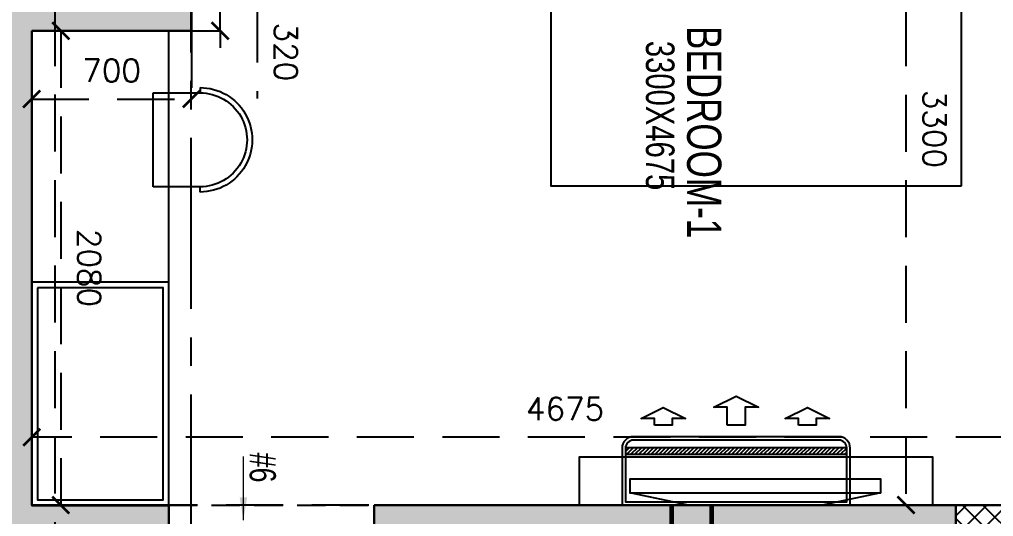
# Model space of a CAD drawing. Header units: millimetres. Extents: x -414464 to 1686, y -90036 to 108605.
# Drawn here: x -107994 to -103724, y -85735 to -83554 of the extents above; entities that cross this region are included whole.
import ezdxf

# ---------------------------------------------------------------- set-up
doc = ezdxf.new("R2010")
doc.units = ezdxf.units.MM
doc.header["$LTSCALE"] = 1000
doc.header["$MEASUREMENT"] = 0
for name, pattern in [('$1$AUDIT_D_120904163729-0', [0]), ('$36$HIDDEN', [0.375, 0.25, -0.125]), ('3BHK-A$1$AUDIT_D_120904163729-0', [0]), ('3BHK-A$1$DASHED', [0.75, 0.5, -0.25]), ('3BHK-A$1$HIDDEN', [0.375, 0.25, -0.125]), ('3BHK-A$1$PHANTOM2', [1.25, 0.625, -0.125, 0.125, -0.125, 0.125, -0.125]), ('AUDIT_D_120904163729-0', [0]), ('T8(T9 IS SIMILAR) - DIMENSION & TEXTING$1$HIDDEN', [0.375, 0.25, -0.125]), ('T8(T9 IS SIMILAR)$1$$0$HIDDEN', [0.375, 0.25, -0.125]), ('T8_REFUGE COLUMNS$1$CENTER2', [1.125, 0.75, -0.125, 0.125, -0.125])]:
    doc.linetypes.add(name, pattern=pattern)
doc.layers.get('0').update_dxf_attribs({"linetype": 'AUDIT_D_120904163729-0'})
for name, color, linetype in [('$0$A-HATCH -160', 251, '$1$AUDIT_D_120904163729-0'), ('$21$A-DIMENSIONS', 2, '$36$HIDDEN'), ('3BHK-A$1$a-furniture', 8, 'Continuous'), ('3BHK-A$1$A-HATCH -160', 251, '3BHK-A$1$AUDIT_D_120904163729-0'), ('3BHK-A$1$A-INDOOR UNIT', 30, 'Continuous'), ('3BHK-A$1$CUT-OUT', 49, 'Continuous'), ('a-rcc', 3, 'Continuous'), ('T8(T9 IS SIMILAR) - DIMENSION & TEXTING$1$A-DIMENSIONS', 2, 'T8(T9 IS SIMILAR) - DIMENSION & TEXTING$1$HIDDEN'), ('T8(T9 IS SIMILAR)$1$$6$a-beam 2', 50, 'Continuous'), ('T8(T9 IS SIMILAR)$1$S-BEAM', 20, 'T8(T9 IS SIMILAR)$1$$0$HIDDEN'), ('T8_REFUGE COLUMNS$1$A-CENTERLINE', 193, 'T8_REFUGE COLUMNS$1$CENTER2'), ('T8_TYPICAL COLUMNS$1$A-RCC COLS', 3, 'Continuous')]:
    doc.layers.add(name, color=color, linetype=linetype)
for name, color, linetype, lineweight in [('3BHK-A$1$A-AC DRAIN PIPE', 94, 'Continuous', 18), ('3BHK-A$1$A-AC PIPE', 151, 'Continuous', 20), ('3BHK-A$1$A-WALL- 160', 6, 'Continuous', 30), ('T8(T9 IS SIMILAR) - DIMENSION & TEXTING$1$a-Text', 4, 'Continuous', 0), ('T8(T9 IS SIMILAR) - DIMENSION & TEXTING$1$a-TEXT -R SIZE', 4, 'Continuous', 0), ('T8(T9 IS SIMILAR) - DIMENSION & TEXTING$1$R0-18-10-2014-T1-1st Podium Floor Plan$0$Text', 2, 'Continuous', 0), ('T8(T9 IS SIMILAR)$1$D&W', 8, 'Continuous', 25)]:
    doc.layers.add(name, color=color, linetype=linetype, lineweight=lineweight)
doc.styles.add('T8(T9 IS SIMILAR) - DIMENSION & TEXTING$1$ARIAL ARROW', font='swisscl.ttf')
doc.styles.add('T8(T9 IS SIMILAR) - DIMENSION & TEXTING$1$Romans 1', font='romans.shx', dxfattribs={"height": 100})
doc.styles.add('T8(T9 IS SIMILAR) - DIMENSION & TEXTING$1$Tahoma', font='tahoma.ttf')
doc.dimstyles.new('T8(T9 IS SIMILAR) - DIMENSION & TEXTING$1$ALPINE S', dxfattribs={"dimscale": 0, "dimtxt": 100, "dimasz": 75, "dimexe": 0, "dimexo": 0, "dimgap": 75, "dimtad": 1, "dimdec": 0, "dimzin": 0, "dimdsep": 46, "dimtxsty": 'T8(T9 IS SIMILAR) - DIMENSION & TEXTING$1$Romans 1', "dimblk": 'T8(T9 IS SIMILAR) - DIMENSION & TEXTING$1$_ArchTick', "dimcen": 0.09, "dimclrd": 256, "dimclre": 256, "dimclrt": 7, "dimadec": 0, "dimazin": 0, "dimtfac": 1, "dimtdec": 0, "dimtofl": 0, "dimtmove": 1, "dimatfit": 0, "dimldrblk": 'T8(T9 IS SIMILAR) - DIMENSION & TEXTING$1$_Open90', "dimfxl": 1, "dimtolj": 1, "dimtzin": 0, "dimarcsym": 0})
doc.dimstyles.new('T8(T9 IS SIMILAR) - DIMENSION & TEXTING$1$SAMATA STD', dxfattribs={"dimtxt": 100, "dimasz": 50, "dimexe": 50, "dimexo": 50, "dimgap": 10, "dimtad": 0, "dimdec": 0, "dimrnd": 5, "dimzin": 0, "dimdsep": 46, "dimtxsty": 'T8(T9 IS SIMILAR) - DIMENSION & TEXTING$1$Tahoma', "dimblk": 'T8(T9 IS SIMILAR) - DIMENSION & TEXTING$1$_Origin2', "dimcen": -50, "dimdle": 50, "dimclrd": 7, "dimclre": 7, "dimclrt": 7, "dimadec": 0, "dimazin": 0, "dimtfac": 1, "dimtdec": 0, "dimtmove": 1, "dimatfit": 3, "dimfxl": 150, "dimtfill": 1, "dimtolj": 1, "dimtzin": 0, "dimlwd": -1, "dimlwe": -1, "dimarcsym": 0})

# ---------------------------------------------------------------- blocks, each defined once
blk = doc.blocks.new('T8_REFUGE COLUMNS')
at = {"layer": 'T8_REFUGE COLUMNS$1$A-CENTERLINE'}
blk.add_line((1229551.2, -5714049.9), (1182156.9, -5714049.9), dxfattribs=at)
blk = doc.blocks.new('T8_TYPICAL COLUMNS')
at = {"layer": 'T8_TYPICAL COLUMNS$1$A-RCC COLS', "linetype": 'ByBlock'}
blk.add_blockref('T8_REFUGE COLUMNS', (0, 0), dxfattribs=at)
blk = doc.blocks.new('3BHK-A$1$A$C7BF77BFD')
at = {"layer": '3BHK-A$1$a-furniture'}
for p, q in [((-300, 1078.1), (-246.9, 1328.1)), ((-300, 1078.1), (-300, 478.1)), ((-246.9, 228.1), (-300, 478.1))]:
    blk.add_line(p, q, dxfattribs=at)
for points in [[(-300, 1550), (-300, 0), (-90, 0), (-90, 1550)], [(-246.9, 228.1), (-186.9, 228.1), (-186.9, 1328.1), (-246.9, 1328.1)]]:
    blk.add_lwpolyline(points, close=True, dxfattribs=at)
blk = doc.blocks.new('3BHK-A$1$A$C50024E40')
for p, q in [((0, 0), (0, -225)), ((450, 0), (0, 0)), ((450, -225), (450, 0)), ((-25, -225), (0, -225)), ((475, -225), (450, -225))]:
    blk.add_line(p, q)
for major_axis in [(-176.8, 176.8), (-159.1, 159.1)]:
    blk.add_ellipse((225, -225), major_axis=major_axis, ratio=1, start_param=0.785398, end_param=3.926991)
blk = doc.blocks.new('3BHK-A$1$1.5tr')
at = {"layer": '3BHK-A$1$A-INDOOR UNIT'}
h = blk.add_hatch(dxfattribs=at)
h.set_pattern_fill('ANSI31', color=3, scale=100, style=0)
h.paths.add_polyline_path([(222.8, 485), (251, 485), (251, -485), (222.8, -485)])
for points in [[(300, 450), (300, -450, -0.414214), (250, -500), (0, -500), (0, 500), (250, 500, -0.414214)], [(285, 450), (285, -450, -0.414214), (250, -485), (15, -485), (15, 485), (250, 485, -0.414214)]]:
    blk.add_lwpolyline(points, format="xyb", close=True, dxfattribs=at)
at = {"layer": '3BHK-A$1$A-INDOOR UNIT', "color": 3}
blk.add_lwpolyline([(222.8, 485), (251, 485), (251, -485), (222.8, -485)], close=True, dxfattribs=at)
at = {"layer": '3BHK-A$1$A-INDOOR UNIT', "color": 0, "ltscale": 300}
for points in [[(350.5, 273.3), (379.7, 273.3), (379.7, 214.8), (428.5, 312.3), (379.7, 409.8), (379.7, 351.3), (350.5, 351.3)], [(350.5, -39), (429.7, -39), (429.7, -97.5), (478.5, 0), (429.7, 97.5), (429.7, 39), (350.5, 39)], [(350.5, -358.3), (379.7, -358.3), (379.7, -416.8), (428.5, -319.3), (379.7, -221.8), (379.7, -280.3), (350.5, -280.3)]]:
    blk.add_lwpolyline(points, close=True, dxfattribs=at)
blk = doc.blocks.new('3BHK-A$1$A$C14560F67')
at = {"layer": '3BHK-A$1$a-furniture'}
blk.add_line((0.5652, -0.3989, 0), (0.5652, -1.831, 0), dxfattribs=at)
blk.add_line((0.5652, -0.3989, 0), (0.5652, -1.831, 0), dxfattribs=at)
at = {"layer": '3BHK-A$1$a-furniture', "extrusion": (-5.35108e-08, -9.26804e-08, 1)}
for points in [[(0.4, -0.3989), (0, -0.3989), (0, 0.0011), (0.4, 0.0011)], [(0.4, -0.3989), (0, -0.3989), (0, 0.0011), (0.4, 0.0011)], [(0.15, -0.3989), (0, -0.3989), (0, -2.1989), (0.15, -2.1989)], [(1.9, -2.1989), (0.15, -2.1989), (0.15, -0.3989), (1.9, -0.3989)], [(1.9, -2.1989), (0.15, -2.1989), (0.15, -0.3989), (1.9, -0.3989)], [(0.4738, -0.604), (0.1988, -0.604), (0.1988, -1.129), (0.4738, -1.129)], [(0.4738, -0.604), (0.1988, -0.604), (0.1988, -1.129), (0.4738, -1.129)], [(0.4738, -1.9938), (0.1988, -1.9938), (0.1988, -1.4688), (0.4738, -1.4688)], [(0.4738, -1.9938), (0.1988, -1.9938), (0.1988, -1.4688), (0.4738, -1.4688)], [(0.5652, -1.831), (0.9332, -2.1989), (0.9332, -1.831)], [(0.5652, -1.831), (0.9332, -2.1989), (0.9332, -1.831)]]:
    blk.add_lwpolyline(points, close=True, dxfattribs=at)
at = {"layer": '3BHK-A$1$a-furniture', "extrusion": (-5.35108e-08, 9.26804e-08, 1), "elevation": 0}
blk.add_lwpolyline([(0.4, -2.1989), (0, -2.1989), (0, -2.5989), (0.4, -2.5989)], close=True, dxfattribs=at)
blk = doc.blocks.new('3BHK-A')
at = {"layer": '3BHK-A$1$A-HATCH -160', "linetype": 'ByBlock'}
h = blk.add_hatch(dxfattribs=at)
h.set_pattern_fill('ZIGZAG', color=256, scale=250)
h.set_pattern_definition([(9e-15, (1e-08, 0), (31.25, 31.25), [31.25, -31.25]), (90, (31.25, 0), (-31.25, 31.25), [31.25, -31.25])])
h.paths.add_polyline_path([(1185182.8, -5714749.5), (1186532.7, -5714749.5), (1186532.7, -5714149.5), (1186632.7, -5714149.5), (1186632.7, -5714749.5), (1188712.7, -5714749.5), (1188712.7, -5714049.5), (1189032.5, -5714049.5), (1189032.5, -5714149.5), (1188812.7, -5714149.5), (1188812.7, -5715449.5), (1189032.5, -5715449.5), (1189032.5, -5715549.5), (1188712.7, -5715549.5), (1188712.7, -5714849.5), (1186632.7, -5714849.5), (1186632.7, -5715664.5), (1186532.7, -5715664.5), (1186532.7, -5714849.5), (1185182.8, -5714849.5)])
h.paths.add_polyline_path([(1185182.8, -5713249.5), (1185782.7, -5713249.5), (1185782.7, -5713149.5), (1185182.8, -5713149.5)])
h.paths.add_polyline_path([(1186532.7, -5710699.5), (1186632.7, -5710699.5), (1186632.7, -5713249.5), (1186532.7, -5713249.5)])
h.paths.add_polyline_path([(1186532.7, -5717399.5), (1186632.7, -5717399.5), (1186632.7, -5716414.5), (1186532.7, -5716414.5)])
h.paths.add_polyline_path([(1194902.2, -5715375), (1194082.3, -5715375), (1194082.3, -5715475), (1194902.2, -5715475)])
h.paths.add_polyline_path([(1195782.2, -5715375), (1196682.2, -5715375), (1196682.2, -5715475), (1195782.2, -5715475)])
h.paths.add_polyline_path([(1194132.5, -5714149.9), (1196532.4, -5714149.9), (1196532.4, -5714049.9), (1194132.5, -5714049.9)])
h.paths.add_polyline_path([(1197432.4, -5711800.2), (1197532.4, -5711800.2), (1197532.4, -5714149.9), (1197432.4, -5714149.9)])
h.paths.add_polyline_path([(1198282.4, -5714149.9), (1198958.7, -5714149.9), (1198958.7, -5714049.9), (1198282.4, -5714049.9)])
h.paths.add_polyline_path([(1196871.9, -5720208.6), (1196082.2, -5720209.7), (1196082.3, -5720109.7), (1196082.2, -5720109.7), (1196182.2, -5720109.7), (1196871.9, -5720108.6)])
h.paths.add_polyline_path([(1193397.2, -5709939.9), (1193882.3, -5709939.6), (1193882.3, -5710040.1), (1193397.3, -5710040.1)])
h.paths.add_polyline_path([(1186632.7, -5708554.7), (1187192.3, -5708554.8), (1187192.3, -5708654.7), (1186632.7, -5708654.7)])
h.paths.add_polyline_path([(1194182.3, -5715724), (1194082.3, -5715724), (1194082.3, -5715474), (1194182.3, -5715474)])
h = blk.add_hatch(dxfattribs=at)
h.set_pattern_fill('ANSI37', color=256, scale=500)
h.set_pattern_definition([(45, (-0.65, 1286.84), (-44.1941738, 44.1941738), []), (135, (-0.65, 1286.84), (-44.1941738, -44.1941738), [])])
h.paths.add_polyline_path([(1186432.8, -5709298.6), (1186632.7, -5709298.6), (1186632.7, -5710698.5), (1186432.9, -5710698.5)])
at = {"layer": '3BHK-A$1$A-AC DRAIN PIPE', "linetype": '3BHK-A$1$PHANTOM2', "ltscale": 0.1, "const_width": 20, "elevation": 0.3}
blk.add_lwpolyline([(1185713.8, -5710343.9), (1185713.8, -5711768.7), (1186632.6, -5711768.7)], dxfattribs=at)
at = {"layer": '3BHK-A$1$A-AC PIPE', "linetype": '3BHK-A$1$DASHED', "ltscale": 0.1, "const_width": 20, "elevation": 0}
blk.add_lwpolyline([(1185320.8, -5710743.7), (1185320.8, -5711943.7), (1186632.7, -5711943.7)], dxfattribs=at)
at = {"layer": '3BHK-A$1$a-furniture'}
blk.add_line((1186631, -5714148.4, 0), (1188713.4, -5714148.4, 0), dxfattribs=at)
at = {"layer": '3BHK-A$1$a-furniture', "extrusion": (-3.77334e-05, -0.000376539, 1)}
blk.add_line((1187610.3, -5714148.5, 0), (1187610.3, -5714748.5, 0), dxfattribs=at)
at = {"layer": '3BHK-A$1$a-furniture', "elevation": 0}
for points in [[(1187610.3, -5714748.4), (1186630.9, -5714748.4), (1186631, -5714148.4), (1187610.3, -5714148.4)], [(1187585.3, -5714723.4), (1186655.9, -5714723.4), (1186656, -5714173.4), (1187585.3, -5714173.4)]]:
    blk.add_lwpolyline(points, close=True, dxfattribs=at)
at = {"layer": '3BHK-A$1$A-WALL- 160', "linetype": 'ByBlock'}
for p, q in [((1186632.7, -5710698.5), (1186632.7, -5709298.6)), ((1186632.7, -5710698.5, 0), (1186132.8, -5710698.5, 0)), ((1186632.7, -5713248.5, 0), (1186632.7, -5710698.5, 0)), ((1186632.7, -5713248.5, 0), (1186532.7, -5713248.5, 0)), ((1188712.7, -5714748.5, 0), (1188712.7, -5714048.5, 0)), ((1188712.7, -5714048.5, 0), (1189032.5, -5714048.5, 0)), ((1186632.7, -5714148.5, 0), (1186532.7, -5714148.5, 0)), ((1186632.7, -5714148.5, 0), (1186632.7, -5714748.5, 0)), ((1188712.7, -5714748.5, 0), (1186632.7, -5714748.5, 0))]:
    blk.add_line(p, q, dxfattribs=at)
at = {"layer": '3BHK-A$1$CUT-OUT', "linetype": '3BHK-A$1$HIDDEN', "ltscale": 0.5, "elevation": 0}
blk.add_lwpolyline([(1186532.7, -5714148.5), (1186632.7, -5714148.5), (1186632.7, -5713248.5), (1186532.7, -5713248.5)], close=True, dxfattribs=at)
at = {"layer": '3BHK-A$1$a-furniture', "color": 1, "linetype": 'Continuous', "extrusion": (0, 0, -1), "xscale": -1000, "yscale": 1000, "zscale": -1000, "rotation": 180.0014935398141}
blk.add_blockref('3BHK-A$1$A$C14560F67', (-1189933.7, -5712872.6, -0.1), dxfattribs=at)
at = {"layer": '3BHK-A$1$a-furniture', "extrusion": (0.000159308, 0.000512151, -1), "zscale": -1.000000000000011, "rotation": 180.001496266651}
blk.add_blockref('3BHK-A$1$A$C7BF77BFD', (-1186933.4, -5710798, -2736.2), dxfattribs=at)
at = {"layer": '3BHK-A$1$a-furniture', "xscale": 0.915704994238472, "yscale": 0.915704994238472, "zscale": 1199.999999999999, "rotation": 179.9985104255675}
blk.add_blockref('3BHK-A$1$A$C50024E40', (1188441, -5714217.2, 0), dxfattribs=at)
at = {"layer": '3BHK-A$1$A-INDOOR UNIT'}
blk.add_blockref('3BHK-A$1$1.5tr', (1186632.7, -5711661.1, 0), dxfattribs=at)
blk = doc.blocks.new('T8(T9 IS SIMILAR) - DIMENSION & TEXTING$1$_ArchTick')
at = {"color": 0, "linetype": 'ByBlock', "const_width": 0.15}
blk.add_lwpolyline([(-0.5, -0.5), (0.5, 0.5)], dxfattribs=at)
blk = doc.blocks.new('*D1436')
at = {"layer": 'T8(T9 IS SIMILAR) - DIMENSION & TEXTING$1$A-DIMENSIONS', "linetype": 'T8(T9 IS SIMILAR) - DIMENSION & TEXTING$1$HIDDEN', "lineweight": -2, "transparency": 16777216}
for p, q in [((1222611.8, -5710567), (1222611.8, -5710916.6)), ((1225911.9, -5710567), (1225911.9, -5710916.6))]:
    blk.add_line(p, q, dxfattribs=at)
at = {"layer": 'T8(T9 IS SIMILAR) - DIMENSION & TEXTING$1$A-DIMENSIONS', "lineweight": -2, "transparency": 16777216}
blk.add_line((1222611.8, -5710916.6), (1225911.9, -5710916.6), dxfattribs=at)
at = {"layer": 'T8(T9 IS SIMILAR) - DIMENSION & TEXTING$1$A-DIMENSIONS', "linetype": 'ByBlock', "lineweight": -2, "transparency": 16777216, "xscale": 75, "yscale": 75, "zscale": 75, "rotation": 180}
blk.add_blockref('T8(T9 IS SIMILAR) - DIMENSION & TEXTING$1$_ArchTick', (1222611.8, -5710916.6), dxfattribs=at)
at = {"layer": 'T8(T9 IS SIMILAR) - DIMENSION & TEXTING$1$A-DIMENSIONS', "linetype": 'ByBlock', "lineweight": -2, "transparency": 16777216, "xscale": 75, "yscale": 75, "zscale": 75}
blk.add_blockref('T8(T9 IS SIMILAR) - DIMENSION & TEXTING$1$_ArchTick', (1225911.9, -5710916.6), dxfattribs=at)
at = {"layer": 'T8(T9 IS SIMILAR) - DIMENSION & TEXTING$1$A-DIMENSIONS', "color": 7, "linetype": 'ByBlock', "transparency": 16777216, "insert": (1224261.8, -5710791.6), "char_height": 100, "attachment_point": 5, "style": 'T8(T9 IS SIMILAR) - DIMENSION & TEXTING$1$Romans 1'}
blk.add_mtext('\\A1;3300', dxfattribs=at)
blk = doc.blocks.new('T8(T9 IS SIMILAR) - DIMENSION & TEXTING$1$_Open90')
at = {"color": 0, "linetype": 'ByBlock', "lineweight": -2}
for p, q in [((0, 0), (-1, 0)), ((-0.5, 0.5), (0, 0)), ((0, 0), (-0.5, -0.5))]:
    blk.add_line(p, q, dxfattribs=at)
blk = doc.blocks.new('*D1437')
at = {"layer": 'T8(T9 IS SIMILAR) - DIMENSION & TEXTING$1$A-DIMENSIONS', "linetype": 'T8(T9 IS SIMILAR) - DIMENSION & TEXTING$1$HIDDEN', "lineweight": -2, "transparency": 16777216}
for p, q in [((1223831.7, -5714048.7), (1224130.7, -5714048.7)), ((1223831.7, -5714748.7), (1224130.7, -5714748.7))]:
    blk.add_line(p, q, dxfattribs=at)
at = {"layer": 'T8(T9 IS SIMILAR) - DIMENSION & TEXTING$1$A-DIMENSIONS', "lineweight": -2, "transparency": 16777216}
blk.add_line((1224130.7, -5714748.7), (1224130.7, -5714048.7), dxfattribs=at)
at = {"layer": 'T8(T9 IS SIMILAR) - DIMENSION & TEXTING$1$A-DIMENSIONS', "linetype": 'ByBlock', "lineweight": -2, "transparency": 16777216, "xscale": 75, "yscale": 75, "zscale": 75}
for p, rotation in [((1224130.7, -5714048.7), 90), ((1224130.7, -5714748.7), 270)]:
    blk.add_blockref('T8(T9 IS SIMILAR) - DIMENSION & TEXTING$1$_ArchTick', p, dxfattribs=dict(at, rotation=rotation))
at = {"layer": 'T8(T9 IS SIMILAR) - DIMENSION & TEXTING$1$A-DIMENSIONS', "color": 7, "linetype": 'ByBlock', "transparency": 16777216, "insert": (1224005.7, -5714398.7), "char_height": 100, "attachment_point": 5, "rotation": 90, "style": 'T8(T9 IS SIMILAR) - DIMENSION & TEXTING$1$Romans 1'}
blk.add_mtext('\\A1;700', dxfattribs=at)
blk = doc.blocks.new('*D1438')
at = {"layer": 'T8(T9 IS SIMILAR) - DIMENSION & TEXTING$1$A-DIMENSIONS', "lineweight": -2, "transparency": 16777216}
for p, q in [((1223671.9, -5713922.8), (1223720.7, -5713760.3)), ((1223720.7, -5713760.3), (1224127.8, -5713760.3)), ((1223512.1, -5713922.8), (1223437.1, -5713922.8)), ((1223831.7, -5713922.8), (1223512.1, -5713922.8)), ((1223831.7, -5713922.8), (1223906.7, -5713922.8))]:
    blk.add_line(p, q, dxfattribs=at)
at = {"layer": 'T8(T9 IS SIMILAR) - DIMENSION & TEXTING$1$A-DIMENSIONS', "linetype": 'T8(T9 IS SIMILAR) - DIMENSION & TEXTING$1$HIDDEN', "lineweight": -2, "transparency": 16777216}
for p, q in [((1223512.1, -5714048.5), (1223512.1, -5713922.8)), ((1223831.7, -5714048.7), (1223831.7, -5713922.8))]:
    blk.add_line(p, q, dxfattribs=at)
at = {"layer": 'T8(T9 IS SIMILAR) - DIMENSION & TEXTING$1$A-DIMENSIONS', "linetype": 'ByBlock', "lineweight": -2, "transparency": 16777216, "xscale": 75, "yscale": 75, "zscale": 75}
blk.add_blockref('T8(T9 IS SIMILAR) - DIMENSION & TEXTING$1$_ArchTick', (1223512.1, -5713922.8), dxfattribs=at)
at = {"layer": 'T8(T9 IS SIMILAR) - DIMENSION & TEXTING$1$A-DIMENSIONS', "linetype": 'ByBlock', "lineweight": -2, "transparency": 16777216, "xscale": 75, "yscale": 75, "zscale": 75, "rotation": 180}
blk.add_blockref('T8(T9 IS SIMILAR) - DIMENSION & TEXTING$1$_ArchTick', (1223831.7, -5713922.8), dxfattribs=at)
at = {"layer": 'T8(T9 IS SIMILAR) - DIMENSION & TEXTING$1$A-DIMENSIONS', "color": 7, "linetype": 'ByBlock', "transparency": 16777216, "insert": (1223924.3, -5713635.3), "char_height": 100, "attachment_point": 5, "style": 'T8(T9 IS SIMILAR) - DIMENSION & TEXTING$1$Romans 1'}
blk.add_mtext('\\A1;320', dxfattribs=at)
blk = doc.blocks.new('*D1439')
at = {"layer": 'T8(T9 IS SIMILAR) - DIMENSION & TEXTING$1$A-DIMENSIONS', "linetype": 'T8(T9 IS SIMILAR) - DIMENSION & TEXTING$1$HIDDEN', "lineweight": -2, "transparency": 16777216}
for p, q in [((1223831.7, -5714398.7), (1223831.7, -5714621.8)), ((1225911.9, -5714448.7), (1225911.9, -5714621.8))]:
    blk.add_line(p, q, dxfattribs=at)
at = {"layer": 'T8(T9 IS SIMILAR) - DIMENSION & TEXTING$1$A-DIMENSIONS', "lineweight": -2, "transparency": 16777216}
blk.add_line((1223831.7, -5714621.8), (1225911.9, -5714621.8), dxfattribs=at)
at = {"layer": 'T8(T9 IS SIMILAR) - DIMENSION & TEXTING$1$A-DIMENSIONS', "linetype": 'ByBlock', "lineweight": -2, "transparency": 16777216, "xscale": 75, "yscale": 75, "zscale": 75, "rotation": 180}
blk.add_blockref('T8(T9 IS SIMILAR) - DIMENSION & TEXTING$1$_ArchTick', (1223831.7, -5714621.8), dxfattribs=at)
at = {"layer": 'T8(T9 IS SIMILAR) - DIMENSION & TEXTING$1$A-DIMENSIONS', "linetype": 'ByBlock', "lineweight": -2, "transparency": 16777216, "xscale": 75, "yscale": 75, "zscale": 75}
blk.add_blockref('T8(T9 IS SIMILAR) - DIMENSION & TEXTING$1$_ArchTick', (1225911.9, -5714621.8), dxfattribs=at)
at = {"layer": 'T8(T9 IS SIMILAR) - DIMENSION & TEXTING$1$A-DIMENSIONS', "color": 7, "linetype": 'ByBlock', "transparency": 16777216, "insert": (1224871.8, -5714496.8), "char_height": 100, "attachment_point": 5, "style": 'T8(T9 IS SIMILAR) - DIMENSION & TEXTING$1$Romans 1'}
blk.add_mtext('\\A1;2080', dxfattribs=at)
blk = doc.blocks.new('*D1390')
at = {"layer": 'T8(T9 IS SIMILAR) - DIMENSION & TEXTING$1$A-DIMENSIONS', "linetype": 'T8(T9 IS SIMILAR) - DIMENSION & TEXTING$1$HIDDEN', "lineweight": -2, "transparency": 16777216}
for p, q in [((1225447.5, -5710073.7), (1225614.3, -5710073.7)), ((1225447.5, -5714748.5), (1225614.3, -5714748.5))]:
    blk.add_line(p, q, dxfattribs=at)
at = {"layer": 'T8(T9 IS SIMILAR) - DIMENSION & TEXTING$1$A-DIMENSIONS', "lineweight": -2, "transparency": 16777216}
blk.add_line((1225614.3, -5710073.7), (1225614.3, -5714748.5), dxfattribs=at)
at = {"layer": 'T8(T9 IS SIMILAR) - DIMENSION & TEXTING$1$A-DIMENSIONS', "linetype": 'ByBlock', "lineweight": -2, "transparency": 16777216, "xscale": 75, "yscale": 75, "zscale": 75}
for p, rotation in [((1225614.3, -5710073.7), 90), ((1225614.3, -5714748.5), 270)]:
    blk.add_blockref('T8(T9 IS SIMILAR) - DIMENSION & TEXTING$1$_ArchTick', p, dxfattribs=dict(at, rotation=rotation))
at = {"layer": 'T8(T9 IS SIMILAR) - DIMENSION & TEXTING$1$A-DIMENSIONS', "color": 7, "linetype": 'ByBlock', "transparency": 16777216, "insert": (1225489.3, -5712411.1), "char_height": 100, "attachment_point": 5, "rotation": 90, "style": 'T8(T9 IS SIMILAR) - DIMENSION & TEXTING$1$Romans 1'}
blk.add_mtext('\\A1;4675', dxfattribs=at)
blk = doc.blocks.new('T8(T9 IS SIMILAR) - DIMENSION & TEXTING$1$_Origin2')
at = {"color": 0, "linetype": 'ByBlock', "lineweight": -2}
blk.add_line((-0.5, 0), (-1, 0), dxfattribs=at)
for radius in [0.5, 0.25]:
    blk.add_circle((0, 0), radius, dxfattribs=at)
blk = doc.blocks.new('T8(T9 IS SIMILAR) - DIMENSION & TEXTING')
at = {"layer": 'T8(T9 IS SIMILAR) - DIMENSION & TEXTING$1$a-Text', "style": 'T8(T9 IS SIMILAR) - DIMENSION & TEXTING$1$ARIAL ARROW'}
blk.add_text('BEDROOM-1', height=150, dxfattribs=at).set_placement((1223810.3, -5711876, 0.5))
at = {"layer": 'T8(T9 IS SIMILAR) - DIMENSION & TEXTING$1$a-TEXT -R SIZE', "color": 2, "style": 'T8(T9 IS SIMILAR) - DIMENSION & TEXTING$1$ARIAL ARROW'}
blk.add_text('3300X4675', height=125, dxfattribs=at).set_placement((1223875.6, -5712056.5, 0.5))
at = {"layer": 'T8(T9 IS SIMILAR) - DIMENSION & TEXTING$1$R0-18-10-2014-T1-1st Podium Floor Plan$0$Text', "insert": (1225681.9, -5713678.7), "char_height": 114.75, "width": 251.09, "attachment_point": 1, "style": 'T8(T9 IS SIMILAR) - DIMENSION & TEXTING$1$ARIAL ARROW'}
blk.add_mtext('#6', dxfattribs=at)
at = {"layer": 'T8(T9 IS SIMILAR) - DIMENSION & TEXTING$1$A-DIMENSIONS', "linetype": 'ByBlock'}
for base, p1, p2, picture, middle in [((1225614.3, -5714748.5, 0.5), (1225447.5, -5710073.7, 1), (1225447.5, -5714748.5, 1), '*D1390', (1225489.3, -5712411.1, 0.5)), ((1224130.7, -5714048.7, 0.5), (1223831.7, -5714748.7, 0.5), (1223831.7, -5714048.7, 0.5), '*D1437', (1224005.7, -5714398.7, 0.5))]:
    dim = blk.add_linear_dim(base=base, p1=p1, p2=p2, angle=90, dimstyle='T8(T9 IS SIMILAR) - DIMENSION & TEXTING$1$ALPINE S', override={"dimscale": 1, "dimfxl": 5, "dimarcsym": 1}, dxfattribs=at)
    dim.commit()
    dim.dimension.update_dxf_attribs({"geometry": picture, "text_midpoint": middle})
for base, p1, p2, picture, middle in [((1225911.9, -5710916.6, 0.5), (1222611.8, -5710567, 0), (1225911.9, -5710567, 0.5), '*D1436', (1224261.8, -5710791.6, 0.5)), ((1223512.1, -5713922.8, 0.5), (1223831.7, -5714048.7, 0.5), (1223512.1, -5714048.5, 0.5), '*D1438', (1223795.7, -5713635.3, 0.5)), ((1225911.9, -5714621.8, 0.5), (1223831.7, -5714398.7, 0.5), (1225911.9, -5714448.7, 0.5), '*D1439', (1224871.8, -5714496.8, 0.5))]:
    dim = blk.add_linear_dim(base=base, p1=p1, p2=p2, dimstyle='T8(T9 IS SIMILAR) - DIMENSION & TEXTING$1$ALPINE S', override={"dimscale": 1, "dimfxl": 5, "dimarcsym": 1}, dxfattribs=at)
    dim.commit()
    dim.dimension.update_dxf_attribs({"geometry": picture, "text_midpoint": middle})
at = {"layer": 'T8(T9 IS SIMILAR) - DIMENSION & TEXTING$1$R0-18-10-2014-T1-1st Podium Floor Plan$0$Text'}
blk.add_leader([(1225977.7, -5713821.1, 0.7), (1225727.6, -5713821, 0.7), (1225698.8, -5713821.1, 0.7)], dimstyle='T8(T9 IS SIMILAR) - DIMENSION & TEXTING$1$SAMATA STD', override={"dimasz": 100, "dimclrd": 2, "dimfxlon": 1, "dimarcsym": 1}, dxfattribs=at)
blk = doc.blocks.new('T8(T9 IS SIMILAR)')
at = {"layer": 'T8(T9 IS SIMILAR)$1$D&W', "linetype": 'ByBlock'}
blk.add_blockref('T8_TYPICAL COLUMNS', (0, 0), dxfattribs=at)
at = {"layer": 'T8(T9 IS SIMILAR)$1$D&W', "linetype": 'ByBlock', "xscale": -1}
blk.add_blockref('3BHK-A', (2412544.6, 0, 0.5), dxfattribs=at)
at = {"layer": 'T8(T9 IS SIMILAR)$1$$6$a-beam 2', "linetype": 'ByBlock'}
blk.add_blockref('T8(T9 IS SIMILAR) - DIMENSION & TEXTING', (0, 0), dxfattribs=at)
at = {"layer": 'T8(T9 IS SIMILAR)$1$S-BEAM'}
for p, q in [((1225910.6, -5714646.5, -0.5), (1225910.6, -5710113.7, -0.6)), ((1227361.3, -5714646.5, -0.5), (1222611.4, -5714646.5, -0.5))]:
    blk.add_line(p, q, dxfattribs=at)
blk = doc.blocks.new('A$C48506478')
at = {"layer": '$21$A-DIMENSIONS', "linetype": 'ByBlock'}
blk.add_blockref('T8(T9 IS SIMILAR)', (-1195542.6, 5727884.6), dxfattribs=at)
at = {"layer": '$0$A-HATCH -160', "linetype": 'ByBlock'}
blk.add_blockref('T8(T9 IS SIMILAR) - DIMENSION & TEXTING', (-1195542.6, 5727884.6), dxfattribs=at)

msp = doc.modelspace()

# ---------------------------------------------------------------- block references
at = {"layer": 'a-rcc', "linetype": 'ByBlock', "rotation": 270}
msp.add_blockref('A$C48506478', (-121076, -55315.3, 0), dxfattribs=at)

doc.saveas('drawing.dxf')
